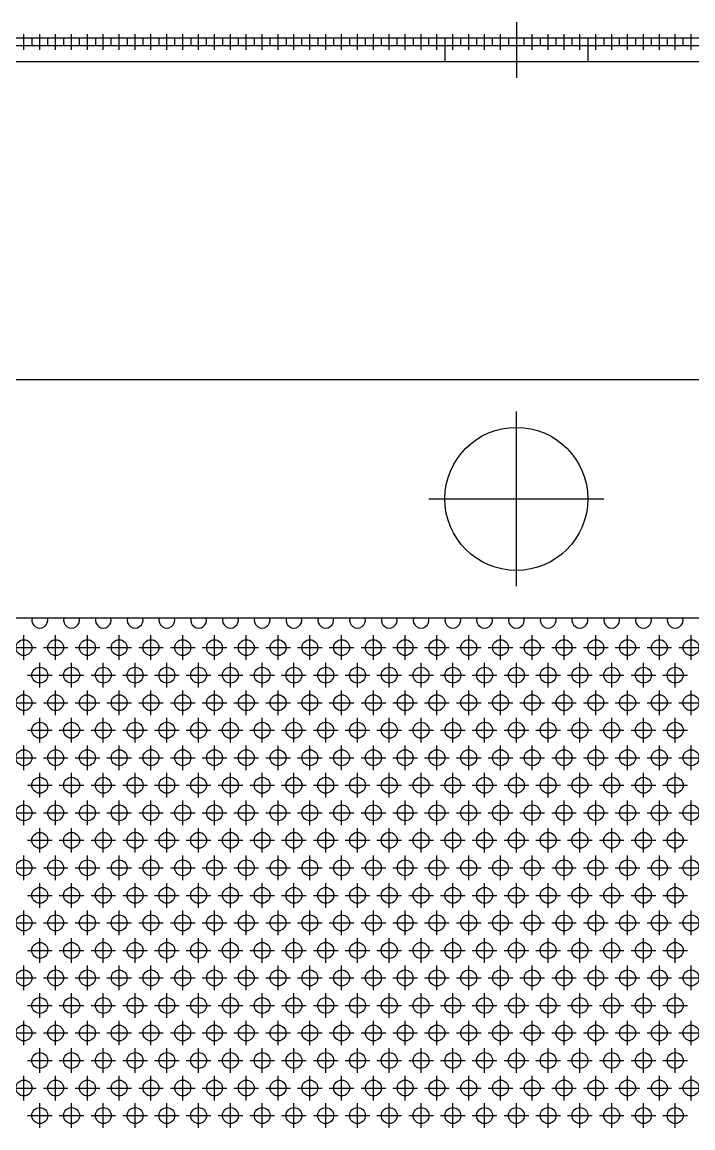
# Model space of a CAD drawing. Extents: x 0 to 172, y -8 to 133.
# Drawn here: x 43.9 to 86.1, y 62.9 to 132.5 of the extents above; entities that cross this region are included whole.
import ezdxf

# ---------------------------------------------------------------- set-up
doc = ezdxf.new("R2010")
doc.units = 0
doc.header["$LTSCALE"] = 0.5
doc.linetypes.add('CENTER', pattern=[50.8, 31.75, -6.35, 6.35, -6.35])
doc.linetypes.add('DASHED', pattern=[19.05, 12.7, -6.35])
for name, color, linetype in [('MSM_CENTER', 1, 'CENTER'), ('MSM_CONTINUOUS', 7, 'CONTINUOUS'), ('MSM_DASHED', 4, 'DASHED')]:
    doc.layers.add(name, color=color, linetype=linetype)

msp = doc.modelspace()

# ---------------------------------------------------------------- linework, layer by layer
at = {"layer": 'MSM_CENTER'}
for p, q in [((75, 132.5), (75, 129)), ((44, 130.75), (44, 131.75)), ((45, 130.75), (45, 131.75)), ((46, 130.75), (46, 131.75)), ((47, 130.75), (47, 131.75)), ((48, 130.75), (48, 131.75)), ((49, 130.75), (49, 131.75)), ((50, 130.75), (50, 131.75)), ((51, 130.75), (51, 131.75)), ((52, 130.75), (52, 131.75)), ((53, 130.75), (53, 131.75)), ((54, 130.75), (54, 131.75)), ((55, 130.75), (55, 131.75)), ((56, 130.75), (56, 131.75)), ((57, 130.75), (57, 131.75)), ((58, 130.75), (58, 131.75)), ((59, 130.75), (59, 131.75)), ((60, 130.75), (60, 131.75)), ((61, 130.75), (61, 131.75)), ((62, 130.75), (62, 131.75)), ((63, 130.75), (63, 131.75)), ((64, 130.75), (64, 131.75)), ((65, 130.75), (65, 131.75)), ((66, 130.75), (66, 131.75)), ((67, 130.75), (67, 131.75)), ((68, 130.75), (68, 131.75)), ((69, 130.75), (69, 131.75)), ((70, 130.75), (70, 131.75)), ((71, 130.75), (71, 131.75)), ((72, 130.75), (72, 131.75)), ((73, 130.75), (73, 131.75)), ((74, 130.75), (74, 131.75)), ((76, 130.75), (76, 131.75)), ((77, 130.75), (77, 131.75)), ((78, 130.75), (78, 131.75)), ((79, 130.75), (79, 131.75)), ((80, 130.75), (80, 131.75)), ((81, 130.75), (81, 131.75)), ((82, 130.75), (82, 131.75)), ((83, 130.75), (83, 131.75)), ((84, 130.75), (84, 131.75)), ((85, 130.75), (85, 131.75)), ((86, 130.75), (86, 131.75)), ((75, 97), (75, 108)), ((69.5, 102.5), (80.5, 102.5)), ((44, 92.363), (44, 93.913)), ((46, 92.363), (46, 93.913)), ((48, 92.363), (48, 93.913)), ((50, 92.363), (50, 93.913)), ((52, 92.363), (52, 93.913)), ((54, 92.363), (54, 93.913)), ((56, 92.363), (56, 93.913)), ((58, 92.363), (58, 93.913)), ((60, 92.363), (60, 93.913)), ((62, 92.363), (62, 93.913)), ((64, 92.363), (64, 93.913)), ((66, 92.363), (66, 93.913)), ((68, 92.363), (68, 93.913)), ((70, 92.363), (70, 93.913)), ((72, 92.363), (72, 93.913)), ((74, 92.363), (74, 93.913)), ((76, 92.363), (76, 93.913)), ((78, 92.363), (78, 93.913)), ((80, 92.363), (80, 93.913)), ((82, 92.363), (82, 93.913)), ((84, 92.363), (84, 93.913)), ((86, 92.363), (86, 93.913)), ((43.225, 93.138), (44.775, 93.138)), ((45.225, 93.138), (46.775, 93.138)), ((47.225, 93.138), (48.775, 93.138)), ((49.225, 93.138), (50.775, 93.138)), ((51.225, 93.138), (52.775, 93.138)), ((53.225, 93.138), (54.775, 93.138)), ((55.225, 93.138), (56.775, 93.138)), ((57.225, 93.138), (58.775, 93.138)), ((59.225, 93.138), (60.775, 93.138)), ((61.225, 93.138), (62.775, 93.138)), ((63.225, 93.138), (64.775, 93.138)), ((65.225, 93.138), (66.775, 93.138)), ((67.225, 93.138), (68.775, 93.138)), ((69.225, 93.138), (70.775, 93.138)), ((71.225, 93.138), (72.775, 93.138)), ((73.225, 93.138), (74.775, 93.138)), ((75.225, 93.138), (76.775, 93.138)), ((77.225, 93.138), (78.775, 93.138)), ((79.225, 93.138), (80.775, 93.138)), ((81.225, 93.138), (82.775, 93.138)), ((83.225, 93.138), (84.775, 93.138)), ((85.225, 93.138), (86.775, 93.138)), ((45, 90.631), (45, 92.181)), ((47, 90.631), (47, 92.181)), ((49, 90.631), (49, 92.181)), ((51, 90.631), (51, 92.181)), ((53, 90.631), (53, 92.181)), ((55, 90.631), (55, 92.181)), ((57, 90.631), (57, 92.181)), ((59, 90.631), (59, 92.181)), ((61, 90.631), (61, 92.181)), ((63, 90.631), (63, 92.181)), ((65, 90.631), (65, 92.181)), ((67, 90.631), (67, 92.181)), ((69, 90.631), (69, 92.181)), ((71, 90.631), (71, 92.181)), ((73, 90.631), (73, 92.181)), ((75, 90.631), (75, 92.181)), ((77, 90.631), (77, 92.181)), ((79, 90.631), (79, 92.181)), ((81, 90.631), (81, 92.181)), ((83, 90.631), (83, 92.181)), ((85, 90.631), (85, 92.181)), ((44.225, 91.406), (45.775, 91.406)), ((46.225, 91.406), (47.775, 91.406)), ((48.225, 91.406), (49.775, 91.406)), ((50.225, 91.406), (51.775, 91.406)), ((52.225, 91.406), (53.775, 91.406)), ((54.225, 91.406), (55.775, 91.406)), ((56.225, 91.406), (57.775, 91.406)), ((58.225, 91.406), (59.775, 91.406)), ((60.225, 91.406), (61.775, 91.406)), ((62.225, 91.406), (63.775, 91.406)), ((64.225, 91.406), (65.775, 91.406)), ((66.225, 91.406), (67.775, 91.406)), ((68.225, 91.406), (69.775, 91.406)), ((70.225, 91.406), (71.775, 91.406)), ((72.225, 91.406), (73.775, 91.406)), ((74.225, 91.406), (75.775, 91.406)), ((76.225, 91.406), (77.775, 91.406)), ((78.225, 91.406), (79.775, 91.406)), ((80.225, 91.406), (81.775, 91.406)), ((82.225, 91.406), (83.775, 91.406)), ((84.225, 91.406), (85.775, 91.406)), ((44, 88.899), (44, 90.449)), ((46, 88.899), (46, 90.449)), ((48, 88.899), (48, 90.449)), ((50, 88.899), (50, 90.449)), ((52, 88.899), (52, 90.449)), ((54, 88.899), (54, 90.449)), ((56, 88.899), (56, 90.449)), ((58, 88.899), (58, 90.449)), ((60, 88.899), (60, 90.449)), ((62, 88.899), (62, 90.449)), ((64, 88.899), (64, 90.449)), ((66, 88.899), (66, 90.449)), ((68, 88.899), (68, 90.449)), ((70, 88.899), (70, 90.449)), ((72, 88.899), (72, 90.449)), ((74, 88.899), (74, 90.449)), ((76, 88.899), (76, 90.449)), ((78, 88.899), (78, 90.449)), ((80, 88.899), (80, 90.449)), ((82, 88.899), (82, 90.449)), ((84, 88.899), (84, 90.449)), ((86, 88.899), (86, 90.449)), ((43.225, 89.674), (44.775, 89.674)), ((45.225, 89.674), (46.775, 89.674)), ((47.225, 89.674), (48.775, 89.674)), ((49.225, 89.674), (50.775, 89.674)), ((51.225, 89.674), (52.775, 89.674)), ((53.225, 89.674), (54.775, 89.674)), ((55.225, 89.674), (56.775, 89.674)), ((57.225, 89.674), (58.775, 89.674)), ((59.225, 89.674), (60.775, 89.674)), ((61.225, 89.674), (62.775, 89.674)), ((63.225, 89.674), (64.775, 89.674)), ((65.225, 89.674), (66.775, 89.674)), ((67.225, 89.674), (68.775, 89.674)), ((69.225, 89.674), (70.775, 89.674)), ((71.225, 89.674), (72.775, 89.674)), ((73.225, 89.674), (74.775, 89.674)), ((75.225, 89.674), (76.775, 89.674)), ((77.225, 89.674), (78.775, 89.674)), ((79.225, 89.674), (80.775, 89.674)), ((81.225, 89.674), (82.775, 89.674)), ((83.225, 89.674), (84.775, 89.674)), ((85.225, 89.674), (86.775, 89.674)), ((45, 87.167), (45, 88.717)), ((47, 87.167), (47, 88.717)), ((49, 87.167), (49, 88.717)), ((51, 87.167), (51, 88.717)), ((53, 87.167), (53, 88.717)), ((55, 87.167), (55, 88.717)), ((57, 87.167), (57, 88.717)), ((59, 87.167), (59, 88.717)), ((61, 87.167), (61, 88.717)), ((63, 87.167), (63, 88.717)), ((65, 87.167), (65, 88.717)), ((67, 87.167), (67, 88.717)), ((69, 87.167), (69, 88.717)), ((71, 87.167), (71, 88.717)), ((73, 87.167), (73, 88.717)), ((75, 87.167), (75, 88.717)), ((77, 87.167), (77, 88.717)), ((79, 87.167), (79, 88.717)), ((81, 87.167), (81, 88.717)), ((83, 87.167), (83, 88.717)), ((85, 87.167), (85, 88.717)), ((44.225, 87.942), (45.775, 87.942)), ((46.225, 87.942), (47.775, 87.942)), ((48.225, 87.942), (49.775, 87.942)), ((50.225, 87.942), (51.775, 87.942)), ((52.225, 87.942), (53.775, 87.942)), ((54.225, 87.942), (55.775, 87.942)), ((56.225, 87.942), (57.775, 87.942)), ((58.225, 87.942), (59.775, 87.942)), ((60.225, 87.942), (61.775, 87.942)), ((62.225, 87.942), (63.775, 87.942)), ((64.225, 87.942), (65.775, 87.942)), ((66.225, 87.942), (67.775, 87.942)), ((68.225, 87.942), (69.775, 87.942)), ((70.225, 87.942), (71.775, 87.942)), ((72.225, 87.942), (73.775, 87.942)), ((74.225, 87.942), (75.775, 87.942)), ((76.225, 87.942), (77.775, 87.942)), ((78.225, 87.942), (79.775, 87.942)), ((80.225, 87.942), (81.775, 87.942)), ((82.225, 87.942), (83.775, 87.942)), ((84.225, 87.942), (85.775, 87.942)), ((44, 85.435), (44, 86.985)), ((46, 85.435), (46, 86.985)), ((48, 85.435), (48, 86.985)), ((50, 85.435), (50, 86.985)), ((52, 85.435), (52, 86.985)), ((54, 85.435), (54, 86.985)), ((56, 85.435), (56, 86.985)), ((58, 85.435), (58, 86.985)), ((60, 85.435), (60, 86.985)), ((62, 85.435), (62, 86.985)), ((64, 85.435), (64, 86.985)), ((66, 85.435), (66, 86.985)), ((68, 85.435), (68, 86.985)), ((70, 85.435), (70, 86.985)), ((72, 85.435), (72, 86.985)), ((74, 85.435), (74, 86.985)), ((76, 85.435), (76, 86.985)), ((78, 85.435), (78, 86.985)), ((80, 85.435), (80, 86.985)), ((82, 85.435), (82, 86.985)), ((84, 85.435), (84, 86.985)), ((86, 85.435), (86, 86.985)), ((43.225, 86.21), (44.775, 86.21)), ((45.225, 86.21), (46.775, 86.21)), ((47.225, 86.21), (48.775, 86.21)), ((49.225, 86.21), (50.775, 86.21)), ((51.225, 86.21), (52.775, 86.21)), ((53.225, 86.21), (54.775, 86.21)), ((55.225, 86.21), (56.775, 86.21)), ((57.225, 86.21), (58.775, 86.21)), ((59.225, 86.21), (60.775, 86.21)), ((61.225, 86.21), (62.775, 86.21)), ((63.225, 86.21), (64.775, 86.21)), ((65.225, 86.21), (66.775, 86.21)), ((67.225, 86.21), (68.775, 86.21)), ((69.225, 86.21), (70.775, 86.21)), ((71.225, 86.21), (72.775, 86.21)), ((73.225, 86.21), (74.775, 86.21)), ((75.225, 86.21), (76.775, 86.21)), ((77.225, 86.21), (78.775, 86.21)), ((79.225, 86.21), (80.775, 86.21)), ((81.225, 86.21), (82.775, 86.21)), ((83.225, 86.21), (84.775, 86.21)), ((85.225, 86.21), (86.775, 86.21)), ((45, 83.703), (45, 85.253)), ((47, 83.703), (47, 85.253)), ((49, 83.703), (49, 85.253)), ((51, 83.703), (51, 85.253)), ((53, 83.703), (53, 85.253)), ((55, 83.703), (55, 85.253)), ((57, 83.703), (57, 85.253)), ((59, 83.703), (59, 85.253)), ((61, 83.703), (61, 85.253)), ((63, 83.703), (63, 85.253)), ((65, 83.703), (65, 85.253)), ((67, 83.703), (67, 85.253)), ((69, 83.703), (69, 85.253)), ((71, 83.703), (71, 85.253)), ((73, 83.703), (73, 85.253)), ((75, 83.703), (75, 85.253)), ((77, 83.703), (77, 85.253)), ((79, 83.703), (79, 85.253)), ((81, 83.703), (81, 85.253)), ((83, 83.703), (83, 85.253)), ((85, 83.703), (85, 85.253)), ((44.225, 84.478), (45.775, 84.478)), ((46.225, 84.478), (47.775, 84.478)), ((48.225, 84.478), (49.775, 84.478)), ((50.225, 84.478), (51.775, 84.478)), ((52.225, 84.478), (53.775, 84.478)), ((54.225, 84.478), (55.775, 84.478)), ((56.225, 84.478), (57.775, 84.478)), ((58.225, 84.478), (59.775, 84.478)), ((60.225, 84.478), (61.775, 84.478)), ((62.225, 84.478), (63.775, 84.478)), ((64.225, 84.478), (65.775, 84.478)), ((66.225, 84.478), (67.775, 84.478)), ((68.225, 84.478), (69.775, 84.478)), ((70.225, 84.478), (71.775, 84.478)), ((72.225, 84.478), (73.775, 84.478)), ((74.225, 84.478), (75.775, 84.478)), ((76.225, 84.478), (77.775, 84.478)), ((78.225, 84.478), (79.775, 84.478)), ((80.225, 84.478), (81.775, 84.478)), ((82.225, 84.478), (83.775, 84.478)), ((84.225, 84.478), (85.775, 84.478)), ((44, 81.971), (44, 83.521)), ((46, 81.971), (46, 83.521)), ((48, 81.971), (48, 83.521)), ((50, 81.971), (50, 83.521)), ((52, 81.971), (52, 83.521)), ((54, 81.971), (54, 83.521)), ((56, 81.971), (56, 83.521)), ((58, 81.971), (58, 83.521)), ((60, 81.971), (60, 83.521)), ((62, 81.971), (62, 83.521)), ((64, 81.971), (64, 83.521)), ((66, 81.971), (66, 83.521)), ((68, 81.971), (68, 83.521)), ((70, 81.971), (70, 83.521)), ((72, 81.971), (72, 83.521)), ((74, 81.971), (74, 83.521)), ((76, 81.971), (76, 83.521)), ((78, 81.971), (78, 83.521)), ((80, 81.971), (80, 83.521)), ((82, 81.971), (82, 83.521)), ((84, 81.971), (84, 83.521)), ((86, 81.971), (86, 83.521)), ((43.225, 82.746), (44.775, 82.746)), ((45.225, 82.746), (46.775, 82.746)), ((47.225, 82.746), (48.775, 82.746)), ((49.225, 82.746), (50.775, 82.746)), ((51.225, 82.746), (52.775, 82.746)), ((53.225, 82.746), (54.775, 82.746)), ((55.225, 82.746), (56.775, 82.746)), ((57.225, 82.746), (58.775, 82.746)), ((59.225, 82.746), (60.775, 82.746)), ((61.225, 82.746), (62.775, 82.746)), ((63.225, 82.746), (64.775, 82.746)), ((65.225, 82.746), (66.775, 82.746)), ((67.225, 82.746), (68.775, 82.746)), ((69.225, 82.746), (70.775, 82.746)), ((71.225, 82.746), (72.775, 82.746)), ((73.225, 82.746), (74.775, 82.746)), ((75.225, 82.746), (76.775, 82.746)), ((77.225, 82.746), (78.775, 82.746)), ((79.225, 82.746), (80.775, 82.746)), ((81.225, 82.746), (82.775, 82.746)), ((83.225, 82.746), (84.775, 82.746)), ((85.225, 82.746), (86.775, 82.746)), ((45, 80.239), (45, 81.789)), ((47, 80.239), (47, 81.789)), ((49, 80.239), (49, 81.789)), ((51, 80.239), (51, 81.789)), ((53, 80.239), (53, 81.789)), ((55, 80.239), (55, 81.789)), ((57, 80.239), (57, 81.789)), ((59, 80.239), (59, 81.789)), ((61, 80.239), (61, 81.789)), ((63, 80.239), (63, 81.789)), ((65, 80.239), (65, 81.789)), ((67, 80.239), (67, 81.789)), ((69, 80.239), (69, 81.789)), ((71, 80.239), (71, 81.789)), ((73, 80.239), (73, 81.789)), ((75, 80.239), (75, 81.789)), ((77, 80.239), (77, 81.789)), ((79, 80.239), (79, 81.789)), ((81, 80.239), (81, 81.789)), ((83, 80.239), (83, 81.789)), ((85, 80.239), (85, 81.789)), ((44.225, 81.014), (45.775, 81.014)), ((46.225, 81.014), (47.775, 81.014)), ((48.225, 81.014), (49.775, 81.014)), ((50.225, 81.014), (51.775, 81.014)), ((52.225, 81.014), (53.775, 81.014)), ((54.225, 81.014), (55.775, 81.014)), ((56.225, 81.014), (57.775, 81.014)), ((58.225, 81.014), (59.775, 81.014)), ((60.225, 81.014), (61.775, 81.014)), ((62.225, 81.014), (63.775, 81.014)), ((64.225, 81.014), (65.775, 81.014)), ((66.225, 81.014), (67.775, 81.014)), ((68.225, 81.014), (69.775, 81.014)), ((70.225, 81.014), (71.775, 81.014)), ((72.225, 81.014), (73.775, 81.014)), ((74.225, 81.014), (75.775, 81.014)), ((76.225, 81.014), (77.775, 81.014)), ((78.225, 81.014), (79.775, 81.014)), ((80.225, 81.014), (81.775, 81.014)), ((82.225, 81.014), (83.775, 81.014)), ((84.225, 81.014), (85.775, 81.014)), ((44, 78.507), (44, 80.057)), ((46, 78.507), (46, 80.057)), ((48, 78.507), (48, 80.057)), ((50, 78.507), (50, 80.057)), ((52, 78.507), (52, 80.057)), ((54, 78.507), (54, 80.057)), ((56, 78.507), (56, 80.057)), ((58, 78.507), (58, 80.057)), ((60, 78.507), (60, 80.057)), ((62, 78.507), (62, 80.057)), ((64, 78.507), (64, 80.057)), ((66, 78.507), (66, 80.057)), ((68, 78.507), (68, 80.057)), ((70, 78.507), (70, 80.057)), ((72, 78.507), (72, 80.057)), ((74, 78.507), (74, 80.057)), ((76, 78.507), (76, 80.057)), ((78, 78.507), (78, 80.057)), ((80, 78.507), (80, 80.057)), ((82, 78.507), (82, 80.057)), ((84, 78.507), (84, 80.057)), ((86, 78.507), (86, 80.057)), ((43.225, 79.282), (44.775, 79.282)), ((45.225, 79.282), (46.775, 79.282)), ((47.225, 79.282), (48.775, 79.282)), ((49.225, 79.282), (50.775, 79.282)), ((51.225, 79.282), (52.775, 79.282)), ((53.225, 79.282), (54.775, 79.282)), ((55.225, 79.282), (56.775, 79.282)), ((57.225, 79.282), (58.775, 79.282)), ((59.225, 79.282), (60.775, 79.282)), ((61.225, 79.282), (62.775, 79.282)), ((63.225, 79.282), (64.775, 79.282)), ((65.225, 79.282), (66.775, 79.282)), ((67.225, 79.282), (68.775, 79.282)), ((69.225, 79.282), (70.775, 79.282)), ((71.225, 79.282), (72.775, 79.282)), ((73.225, 79.282), (74.775, 79.282)), ((75.225, 79.282), (76.775, 79.282)), ((77.225, 79.282), (78.775, 79.282)), ((79.225, 79.282), (80.775, 79.282)), ((81.225, 79.282), (82.775, 79.282)), ((83.225, 79.282), (84.775, 79.282)), ((85.225, 79.282), (86.775, 79.282)), ((45, 76.775), (45, 78.325)), ((47, 76.775), (47, 78.325)), ((49, 76.775), (49, 78.325)), ((51, 76.775), (51, 78.325)), ((53, 76.775), (53, 78.325)), ((55, 76.775), (55, 78.325)), ((57, 76.775), (57, 78.325)), ((59, 76.775), (59, 78.325)), ((61, 76.775), (61, 78.325)), ((63, 76.775), (63, 78.325)), ((65, 76.775), (65, 78.325)), ((67, 76.775), (67, 78.325)), ((69, 76.775), (69, 78.325)), ((71, 76.775), (71, 78.325)), ((73, 76.775), (73, 78.325)), ((75, 76.775), (75, 78.325)), ((77, 76.775), (77, 78.325)), ((79, 76.775), (79, 78.325)), ((81, 76.775), (81, 78.325)), ((83, 76.775), (83, 78.325)), ((85, 76.775), (85, 78.325)), ((44.225, 77.55), (45.775, 77.55)), ((46.225, 77.55), (47.775, 77.55)), ((48.225, 77.55), (49.775, 77.55)), ((50.225, 77.55), (51.775, 77.55)), ((52.225, 77.55), (53.775, 77.55)), ((54.225, 77.55), (55.775, 77.55)), ((56.225, 77.55), (57.775, 77.55)), ((58.225, 77.55), (59.775, 77.55)), ((60.225, 77.55), (61.775, 77.55)), ((62.225, 77.55), (63.775, 77.55)), ((64.225, 77.55), (65.775, 77.55)), ((66.225, 77.55), (67.775, 77.55)), ((68.225, 77.55), (69.775, 77.55)), ((70.225, 77.55), (71.775, 77.55)), ((72.225, 77.55), (73.775, 77.55)), ((74.225, 77.55), (75.775, 77.55)), ((76.225, 77.55), (77.775, 77.55)), ((78.225, 77.55), (79.775, 77.55)), ((80.225, 77.55), (81.775, 77.55)), ((82.225, 77.55), (83.775, 77.55)), ((84.225, 77.55), (85.775, 77.55)), ((44, 75.043), (44, 76.593)), ((46, 75.043), (46, 76.593)), ((48, 75.043), (48, 76.593)), ((50, 75.043), (50, 76.593)), ((52, 75.043), (52, 76.593)), ((54, 75.043), (54, 76.593)), ((56, 75.043), (56, 76.593)), ((58, 75.043), (58, 76.593)), ((60, 75.043), (60, 76.593)), ((62, 75.043), (62, 76.593)), ((64, 75.043), (64, 76.593)), ((66, 75.043), (66, 76.593)), ((68, 75.043), (68, 76.593)), ((70, 75.043), (70, 76.593)), ((72, 75.043), (72, 76.593)), ((74, 75.043), (74, 76.593)), ((76, 75.043), (76, 76.593)), ((78, 75.043), (78, 76.593)), ((80, 75.043), (80, 76.593)), ((82, 75.043), (82, 76.593)), ((84, 75.043), (84, 76.593)), ((86, 75.043), (86, 76.593)), ((43.225, 75.818), (44.775, 75.818)), ((45.225, 75.818), (46.775, 75.818)), ((47.225, 75.818), (48.775, 75.818)), ((49.225, 75.818), (50.775, 75.818)), ((51.225, 75.818), (52.775, 75.818)), ((53.225, 75.818), (54.775, 75.818)), ((55.225, 75.818), (56.775, 75.818)), ((57.225, 75.818), (58.775, 75.818)), ((59.225, 75.818), (60.775, 75.818)), ((61.225, 75.818), (62.775, 75.818)), ((63.225, 75.818), (64.775, 75.818)), ((65.225, 75.818), (66.775, 75.818)), ((67.225, 75.818), (68.775, 75.818)), ((69.225, 75.818), (70.775, 75.818)), ((71.225, 75.818), (72.775, 75.818)), ((73.225, 75.818), (74.775, 75.818)), ((75.225, 75.818), (76.775, 75.818)), ((77.225, 75.818), (78.775, 75.818)), ((79.225, 75.818), (80.775, 75.818)), ((81.225, 75.818), (82.775, 75.818)), ((83.225, 75.818), (84.775, 75.818)), ((85.225, 75.818), (86.775, 75.818)), ((45, 73.311), (45, 74.861)), ((47, 73.311), (47, 74.861)), ((49, 73.311), (49, 74.861)), ((51, 73.311), (51, 74.861)), ((53, 73.311), (53, 74.861)), ((55, 73.311), (55, 74.861)), ((57, 73.311), (57, 74.861)), ((59, 73.311), (59, 74.861)), ((61, 73.311), (61, 74.861)), ((63, 73.311), (63, 74.861)), ((65, 73.311), (65, 74.861)), ((67, 73.311), (67, 74.861)), ((69, 73.311), (69, 74.861)), ((71, 73.311), (71, 74.861)), ((73, 73.311), (73, 74.861)), ((75, 73.311), (75, 74.861)), ((77, 73.311), (77, 74.861)), ((79, 73.311), (79, 74.861)), ((81, 73.311), (81, 74.861)), ((83, 73.311), (83, 74.861)), ((85, 73.311), (85, 74.861)), ((44.225, 74.086), (45.775, 74.086)), ((46.225, 74.086), (47.775, 74.086)), ((48.225, 74.086), (49.775, 74.086)), ((50.225, 74.086), (51.775, 74.086)), ((52.225, 74.086), (53.775, 74.086)), ((54.225, 74.086), (55.775, 74.086)), ((56.225, 74.086), (57.775, 74.086)), ((58.225, 74.086), (59.775, 74.086)), ((60.225, 74.086), (61.775, 74.086)), ((62.225, 74.086), (63.775, 74.086)), ((64.225, 74.086), (65.775, 74.086)), ((66.225, 74.086), (67.775, 74.086)), ((68.225, 74.086), (69.775, 74.086)), ((70.225, 74.086), (71.775, 74.086)), ((72.225, 74.086), (73.775, 74.086)), ((74.225, 74.086), (75.775, 74.086)), ((76.225, 74.086), (77.775, 74.086)), ((78.225, 74.086), (79.775, 74.086)), ((80.225, 74.086), (81.775, 74.086)), ((82.225, 74.086), (83.775, 74.086)), ((84.225, 74.086), (85.775, 74.086)), ((44, 71.579), (44, 73.129)), ((46, 71.579), (46, 73.129)), ((48, 71.579), (48, 73.129)), ((50, 71.579), (50, 73.129)), ((52, 71.579), (52, 73.129)), ((54, 71.579), (54, 73.129)), ((56, 71.579), (56, 73.129)), ((58, 71.579), (58, 73.129)), ((60, 71.579), (60, 73.129)), ((62, 71.579), (62, 73.129)), ((64, 71.579), (64, 73.129)), ((66, 71.579), (66, 73.129)), ((68, 71.579), (68, 73.129)), ((70, 71.579), (70, 73.129)), ((72, 71.579), (72, 73.129)), ((74, 71.579), (74, 73.129)), ((76, 71.579), (76, 73.129)), ((78, 71.579), (78, 73.129)), ((80, 71.579), (80, 73.129)), ((82, 71.579), (82, 73.129)), ((84, 71.579), (84, 73.129)), ((86, 71.579), (86, 73.129)), ((43.225, 72.354), (44.775, 72.354)), ((45.225, 72.354), (46.775, 72.354)), ((47.225, 72.354), (48.775, 72.354)), ((49.225, 72.354), (50.775, 72.354)), ((51.225, 72.354), (52.775, 72.354)), ((53.225, 72.354), (54.775, 72.354)), ((55.225, 72.354), (56.775, 72.354)), ((57.225, 72.354), (58.775, 72.354)), ((59.225, 72.354), (60.775, 72.354)), ((61.225, 72.354), (62.775, 72.354)), ((63.225, 72.354), (64.775, 72.354)), ((65.225, 72.354), (66.775, 72.354)), ((67.225, 72.354), (68.775, 72.354)), ((69.225, 72.354), (70.775, 72.354)), ((71.225, 72.354), (72.775, 72.354)), ((73.225, 72.354), (74.775, 72.354)), ((75.225, 72.354), (76.775, 72.354)), ((77.225, 72.354), (78.775, 72.354)), ((79.225, 72.354), (80.775, 72.354)), ((81.225, 72.354), (82.775, 72.354)), ((83.225, 72.354), (84.775, 72.354)), ((85.225, 72.354), (86.775, 72.354)), ((45, 69.847), (45, 71.397)), ((47, 69.847), (47, 71.397)), ((49, 69.847), (49, 71.397)), ((51, 69.847), (51, 71.397)), ((53, 69.847), (53, 71.397)), ((55, 69.847), (55, 71.397)), ((57, 69.847), (57, 71.397)), ((59, 69.847), (59, 71.397)), ((61, 69.847), (61, 71.397)), ((63, 69.847), (63, 71.397)), ((65, 69.847), (65, 71.397)), ((67, 69.847), (67, 71.397)), ((69, 69.847), (69, 71.397)), ((71, 69.847), (71, 71.397)), ((73, 69.847), (73, 71.397)), ((75, 69.847), (75, 71.397)), ((77, 69.847), (77, 71.397)), ((79, 69.847), (79, 71.397)), ((81, 69.847), (81, 71.397)), ((83, 69.847), (83, 71.397)), ((85, 69.847), (85, 71.397)), ((44.225, 70.622), (45.775, 70.622)), ((46.225, 70.622), (47.775, 70.622)), ((48.225, 70.622), (49.775, 70.622)), ((50.225, 70.622), (51.775, 70.622)), ((52.225, 70.622), (53.775, 70.622)), ((54.225, 70.622), (55.775, 70.622)), ((56.225, 70.622), (57.775, 70.622)), ((58.225, 70.622), (59.775, 70.622)), ((60.225, 70.622), (61.775, 70.622)), ((62.225, 70.622), (63.775, 70.622)), ((64.225, 70.622), (65.775, 70.622)), ((66.225, 70.622), (67.775, 70.622)), ((68.225, 70.622), (69.775, 70.622)), ((70.225, 70.622), (71.775, 70.622)), ((72.225, 70.622), (73.775, 70.622)), ((74.225, 70.622), (75.775, 70.622)), ((76.225, 70.622), (77.775, 70.622)), ((78.225, 70.622), (79.775, 70.622)), ((80.225, 70.622), (81.775, 70.622)), ((82.225, 70.622), (83.775, 70.622)), ((84.225, 70.622), (85.775, 70.622)), ((44, 68.115), (44, 69.665)), ((46, 68.115), (46, 69.665)), ((48, 68.115), (48, 69.665)), ((50, 68.115), (50, 69.665)), ((52, 68.115), (52, 69.665)), ((54, 68.115), (54, 69.665)), ((56, 68.115), (56, 69.665)), ((58, 68.115), (58, 69.665)), ((60, 68.115), (60, 69.665)), ((62, 68.115), (62, 69.665)), ((64, 68.115), (64, 69.665)), ((66, 68.115), (66, 69.665)), ((68, 68.115), (68, 69.665)), ((70, 68.115), (70, 69.665)), ((72, 68.115), (72, 69.665)), ((74, 68.115), (74, 69.665)), ((76, 68.115), (76, 69.665)), ((78, 68.115), (78, 69.665)), ((80, 68.115), (80, 69.665)), ((82, 68.115), (82, 69.665)), ((84, 68.115), (84, 69.665)), ((86, 68.115), (86, 69.665)), ((43.225, 68.89), (44.775, 68.89)), ((45.225, 68.89), (46.775, 68.89)), ((47.225, 68.89), (48.775, 68.89)), ((49.225, 68.89), (50.775, 68.89)), ((51.225, 68.89), (52.775, 68.89)), ((53.225, 68.89), (54.775, 68.89)), ((55.225, 68.89), (56.775, 68.89)), ((57.225, 68.89), (58.775, 68.89)), ((59.225, 68.89), (60.775, 68.89)), ((61.225, 68.89), (62.775, 68.89)), ((63.225, 68.89), (64.775, 68.89)), ((65.225, 68.89), (66.775, 68.89)), ((67.225, 68.89), (68.775, 68.89)), ((69.225, 68.89), (70.775, 68.89)), ((71.225, 68.89), (72.775, 68.89)), ((73.225, 68.89), (74.775, 68.89)), ((75.225, 68.89), (76.775, 68.89)), ((77.225, 68.89), (78.775, 68.89)), ((79.225, 68.89), (80.775, 68.89)), ((81.225, 68.89), (82.775, 68.89)), ((83.225, 68.89), (84.775, 68.89)), ((85.225, 68.89), (86.775, 68.89)), ((45, 66.383), (45, 67.933)), ((47, 66.383), (47, 67.933)), ((49, 66.383), (49, 67.933)), ((51, 66.383), (51, 67.933)), ((53, 66.383), (53, 67.933)), ((55, 66.383), (55, 67.933)), ((57, 66.383), (57, 67.933)), ((59, 66.383), (59, 67.933)), ((61, 66.383), (61, 67.933)), ((63, 66.383), (63, 67.933)), ((65, 66.383), (65, 67.933)), ((67, 66.383), (67, 67.933)), ((69, 66.383), (69, 67.933)), ((71, 66.383), (71, 67.933)), ((73, 66.383), (73, 67.933)), ((75, 66.383), (75, 67.933)), ((77, 66.383), (77, 67.933)), ((79, 66.383), (79, 67.933)), ((81, 66.383), (81, 67.933)), ((83, 66.383), (83, 67.933)), ((85, 66.383), (85, 67.933)), ((44.225, 67.158), (45.775, 67.158)), ((46.225, 67.158), (47.775, 67.158)), ((48.225, 67.158), (49.775, 67.158)), ((50.225, 67.158), (51.775, 67.158)), ((52.225, 67.158), (53.775, 67.158)), ((54.225, 67.158), (55.775, 67.158)), ((56.225, 67.158), (57.775, 67.158)), ((58.225, 67.158), (59.775, 67.158)), ((60.225, 67.158), (61.775, 67.158)), ((62.225, 67.158), (63.775, 67.158)), ((64.225, 67.158), (65.775, 67.158)), ((66.225, 67.158), (67.775, 67.158)), ((68.225, 67.158), (69.775, 67.158)), ((70.225, 67.158), (71.775, 67.158)), ((72.225, 67.158), (73.775, 67.158)), ((74.225, 67.158), (75.775, 67.158)), ((76.225, 67.158), (77.775, 67.158)), ((78.225, 67.158), (79.775, 67.158)), ((80.225, 67.158), (81.775, 67.158)), ((82.225, 67.158), (83.775, 67.158)), ((84.225, 67.158), (85.775, 67.158)), ((44, 64.651), (44, 66.201)), ((46, 64.651), (46, 66.201)), ((48, 64.651), (48, 66.201)), ((50, 64.651), (50, 66.201)), ((52, 64.651), (52, 66.201)), ((54, 64.651), (54, 66.201)), ((56, 64.651), (56, 66.201)), ((58, 64.651), (58, 66.201)), ((60, 64.651), (60, 66.201)), ((62, 64.651), (62, 66.201)), ((64, 64.651), (64, 66.201)), ((66, 64.651), (66, 66.201)), ((68, 64.651), (68, 66.201)), ((70, 64.651), (70, 66.201)), ((72, 64.651), (72, 66.201)), ((74, 64.651), (74, 66.201)), ((76, 64.651), (76, 66.201)), ((78, 64.651), (78, 66.201)), ((80, 64.651), (80, 66.201)), ((82, 64.651), (82, 66.201)), ((84, 64.651), (84, 66.201)), ((86, 64.651), (86, 66.201)), ((43.225, 65.426), (44.775, 65.426)), ((45.225, 65.426), (46.775, 65.426)), ((47.225, 65.426), (48.775, 65.426)), ((49.225, 65.426), (50.775, 65.426)), ((51.225, 65.426), (52.775, 65.426)), ((53.225, 65.426), (54.775, 65.426)), ((55.225, 65.426), (56.775, 65.426)), ((57.225, 65.426), (58.775, 65.426)), ((59.225, 65.426), (60.775, 65.426)), ((61.225, 65.426), (62.775, 65.426)), ((63.225, 65.426), (64.775, 65.426)), ((65.225, 65.426), (66.775, 65.426)), ((67.225, 65.426), (68.775, 65.426)), ((69.225, 65.426), (70.775, 65.426)), ((71.225, 65.426), (72.775, 65.426)), ((73.225, 65.426), (74.775, 65.426)), ((75.225, 65.426), (76.775, 65.426)), ((77.225, 65.426), (78.775, 65.426)), ((79.225, 65.426), (80.775, 65.426)), ((81.225, 65.426), (82.775, 65.426)), ((83.225, 65.426), (84.775, 65.426)), ((85.225, 65.426), (86.775, 65.426)), ((45, 62.919), (45, 64.469)), ((47, 62.919), (47, 64.469)), ((49, 62.919), (49, 64.469)), ((51, 62.919), (51, 64.469)), ((53, 62.919), (53, 64.469)), ((55, 62.919), (55, 64.469)), ((57, 62.919), (57, 64.469)), ((59, 62.919), (59, 64.469)), ((61, 62.919), (61, 64.469)), ((63, 62.919), (63, 64.469)), ((65, 62.919), (65, 64.469)), ((67, 62.919), (67, 64.469)), ((69, 62.919), (69, 64.469)), ((71, 62.919), (71, 64.469)), ((73, 62.919), (73, 64.469)), ((75, 62.919), (75, 64.469)), ((77, 62.919), (77, 64.469)), ((79, 62.919), (79, 64.469)), ((81, 62.919), (81, 64.469)), ((83, 62.919), (83, 64.469)), ((85, 62.919), (85, 64.469)), ((44.225, 63.694), (45.775, 63.694)), ((46.225, 63.694), (47.775, 63.694)), ((48.225, 63.694), (49.775, 63.694)), ((50.225, 63.694), (51.775, 63.694)), ((52.225, 63.694), (53.775, 63.694)), ((54.225, 63.694), (55.775, 63.694)), ((56.225, 63.694), (57.775, 63.694)), ((58.225, 63.694), (59.775, 63.694)), ((60.225, 63.694), (61.775, 63.694)), ((62.225, 63.694), (63.775, 63.694)), ((64.225, 63.694), (65.775, 63.694)), ((66.225, 63.694), (67.775, 63.694)), ((68.225, 63.694), (69.775, 63.694)), ((70.225, 63.694), (71.775, 63.694)), ((72.225, 63.694), (73.775, 63.694)), ((74.225, 63.694), (75.775, 63.694)), ((76.225, 63.694), (77.775, 63.694)), ((78.225, 63.694), (79.775, 63.694)), ((80.225, 63.694), (81.775, 63.694)), ((82.225, 63.694), (83.775, 63.694)), ((84.225, 63.694), (85.775, 63.694))]:
    msp.add_line(p, q, dxfattribs=at)
at = {"layer": 'MSM_CONTINUOUS'}
for p, q in [((150, 131.5), (0, 131.5)), ((150, 131), (0, 131)), ((150, 130), (0, 130)), ((150, 110), (0, 110)), ((135, 95), (15, 95))]:
    msp.add_line(p, q, dxfattribs=at)
for centre, radius in [((75, 102.5), 4.5), ((44, 93.138), 0.5), ((46, 93.138), 0.5), ((48, 93.138), 0.5), ((50, 93.138), 0.5), ((52, 93.138), 0.5), ((54, 93.138), 0.5), ((56, 93.138), 0.5), ((58, 93.138), 0.5), ((60, 93.138), 0.5), ((62, 93.138), 0.5), ((64, 93.138), 0.5), ((66, 93.138), 0.5), ((68, 93.138), 0.5), ((70, 93.138), 0.5), ((72, 93.138), 0.5), ((74, 93.138), 0.5), ((76, 93.138), 0.5), ((78, 93.138), 0.5), ((80, 93.138), 0.5), ((82, 93.138), 0.5), ((84, 93.138), 0.5), ((86, 93.138), 0.5), ((45, 91.406), 0.5), ((47, 91.406), 0.5), ((49, 91.406), 0.5), ((51, 91.406), 0.5), ((53, 91.406), 0.5), ((55, 91.406), 0.5), ((57, 91.406), 0.5), ((59, 91.406), 0.5), ((61, 91.406), 0.5), ((63, 91.406), 0.5), ((65, 91.406), 0.5), ((67, 91.406), 0.5), ((69, 91.406), 0.5), ((71, 91.406), 0.5), ((73, 91.406), 0.5), ((75, 91.406), 0.5), ((77, 91.406), 0.5), ((79, 91.406), 0.5), ((81, 91.406), 0.5), ((83, 91.406), 0.5), ((85, 91.406), 0.5), ((44, 89.674), 0.5), ((46, 89.674), 0.5), ((48, 89.674), 0.5), ((50, 89.674), 0.5), ((52, 89.674), 0.5), ((54, 89.674), 0.5), ((56, 89.674), 0.5), ((58, 89.674), 0.5), ((60, 89.674), 0.5), ((62, 89.674), 0.5), ((64, 89.674), 0.5), ((66, 89.674), 0.5), ((68, 89.674), 0.5), ((70, 89.674), 0.5), ((72, 89.674), 0.5), ((74, 89.674), 0.5), ((76, 89.674), 0.5), ((78, 89.674), 0.5), ((80, 89.674), 0.5), ((82, 89.674), 0.5), ((84, 89.674), 0.5), ((86, 89.674), 0.5), ((45, 87.942), 0.5), ((47, 87.942), 0.5), ((49, 87.942), 0.5), ((51, 87.942), 0.5), ((53, 87.942), 0.5), ((55, 87.942), 0.5), ((57, 87.942), 0.5), ((59, 87.942), 0.5), ((61, 87.942), 0.5), ((63, 87.942), 0.5), ((65, 87.942), 0.5), ((67, 87.942), 0.5), ((69, 87.942), 0.5), ((71, 87.942), 0.5), ((73, 87.942), 0.5), ((75, 87.942), 0.5), ((77, 87.942), 0.5), ((79, 87.942), 0.5), ((81, 87.942), 0.5), ((83, 87.942), 0.5), ((85, 87.942), 0.5), ((44, 86.21), 0.5), ((46, 86.21), 0.5), ((48, 86.21), 0.5), ((50, 86.21), 0.5), ((52, 86.21), 0.5), ((54, 86.21), 0.5), ((56, 86.21), 0.5), ((58, 86.21), 0.5), ((60, 86.21), 0.5), ((62, 86.21), 0.5), ((64, 86.21), 0.5), ((66, 86.21), 0.5), ((68, 86.21), 0.5), ((70, 86.21), 0.5), ((72, 86.21), 0.5), ((74, 86.21), 0.5), ((76, 86.21), 0.5), ((78, 86.21), 0.5), ((80, 86.21), 0.5), ((82, 86.21), 0.5), ((84, 86.21), 0.5), ((86, 86.21), 0.5), ((45, 84.478), 0.5), ((47, 84.478), 0.5), ((49, 84.478), 0.5), ((51, 84.478), 0.5), ((53, 84.478), 0.5), ((55, 84.478), 0.5), ((57, 84.478), 0.5), ((59, 84.478), 0.5), ((61, 84.478), 0.5), ((63, 84.478), 0.5), ((65, 84.478), 0.5), ((67, 84.478), 0.5), ((69, 84.478), 0.5), ((71, 84.478), 0.5), ((73, 84.478), 0.5), ((75, 84.478), 0.5), ((77, 84.478), 0.5), ((79, 84.478), 0.5), ((81, 84.478), 0.5), ((83, 84.478), 0.5), ((85, 84.478), 0.5), ((44, 82.746), 0.5), ((46, 82.746), 0.5), ((48, 82.746), 0.5), ((50, 82.746), 0.5), ((52, 82.746), 0.5), ((54, 82.746), 0.5), ((56, 82.746), 0.5), ((58, 82.746), 0.5), ((60, 82.746), 0.5), ((62, 82.746), 0.5), ((64, 82.746), 0.5), ((66, 82.746), 0.5), ((68, 82.746), 0.5), ((70, 82.746), 0.5), ((72, 82.746), 0.5), ((74, 82.746), 0.5), ((76, 82.746), 0.5), ((78, 82.746), 0.5), ((80, 82.746), 0.5), ((82, 82.746), 0.5), ((84, 82.746), 0.5), ((86, 82.746), 0.5), ((45, 81.014), 0.5), ((47, 81.014), 0.5), ((49, 81.014), 0.5), ((51, 81.014), 0.5), ((53, 81.014), 0.5), ((55, 81.014), 0.5), ((57, 81.014), 0.5), ((59, 81.014), 0.5), ((61, 81.014), 0.5), ((63, 81.014), 0.5), ((65, 81.014), 0.5), ((67, 81.014), 0.5), ((69, 81.014), 0.5), ((71, 81.014), 0.5), ((73, 81.014), 0.5), ((75, 81.014), 0.5), ((77, 81.014), 0.5), ((79, 81.014), 0.5), ((81, 81.014), 0.5), ((83, 81.014), 0.5), ((85, 81.014), 0.5), ((44, 79.282), 0.5), ((46, 79.282), 0.5), ((48, 79.282), 0.5), ((50, 79.282), 0.5), ((52, 79.282), 0.5), ((54, 79.282), 0.5), ((56, 79.282), 0.5), ((58, 79.282), 0.5), ((60, 79.282), 0.5), ((62, 79.282), 0.5), ((64, 79.282), 0.5), ((66, 79.282), 0.5), ((68, 79.282), 0.5), ((70, 79.282), 0.5), ((72, 79.282), 0.5), ((74, 79.282), 0.5), ((76, 79.282), 0.5), ((78, 79.282), 0.5), ((80, 79.282), 0.5), ((82, 79.282), 0.5), ((84, 79.282), 0.5), ((86, 79.282), 0.5), ((45, 77.55), 0.5), ((47, 77.55), 0.5), ((49, 77.55), 0.5), ((51, 77.55), 0.5), ((53, 77.55), 0.5), ((55, 77.55), 0.5), ((57, 77.55), 0.5), ((59, 77.55), 0.5), ((61, 77.55), 0.5), ((63, 77.55), 0.5), ((65, 77.55), 0.5), ((67, 77.55), 0.5), ((69, 77.55), 0.5), ((71, 77.55), 0.5), ((73, 77.55), 0.5), ((75, 77.55), 0.5), ((77, 77.55), 0.5), ((79, 77.55), 0.5), ((81, 77.55), 0.5), ((83, 77.55), 0.5), ((85, 77.55), 0.5), ((44, 75.818), 0.5), ((46, 75.818), 0.5), ((48, 75.818), 0.5), ((50, 75.818), 0.5), ((52, 75.818), 0.5), ((54, 75.818), 0.5), ((56, 75.818), 0.5), ((58, 75.818), 0.5), ((60, 75.818), 0.5), ((62, 75.818), 0.5), ((64, 75.818), 0.5), ((66, 75.818), 0.5), ((68, 75.818), 0.5), ((70, 75.818), 0.5), ((72, 75.818), 0.5), ((74, 75.818), 0.5), ((76, 75.818), 0.5), ((78, 75.818), 0.5), ((80, 75.818), 0.5), ((82, 75.818), 0.5), ((84, 75.818), 0.5), ((86, 75.818), 0.5), ((45, 74.086), 0.5), ((47, 74.086), 0.5), ((49, 74.086), 0.5), ((51, 74.086), 0.5), ((53, 74.086), 0.5), ((55, 74.086), 0.5), ((57, 74.086), 0.5), ((59, 74.086), 0.5), ((61, 74.086), 0.5), ((63, 74.086), 0.5), ((65, 74.086), 0.5), ((67, 74.086), 0.5), ((69, 74.086), 0.5), ((71, 74.086), 0.5), ((73, 74.086), 0.5), ((75, 74.086), 0.5), ((77, 74.086), 0.5), ((79, 74.086), 0.5), ((81, 74.086), 0.5), ((83, 74.086), 0.5), ((85, 74.086), 0.5), ((44, 72.354), 0.5), ((46, 72.354), 0.5), ((48, 72.354), 0.5), ((50, 72.354), 0.5), ((52, 72.354), 0.5), ((54, 72.354), 0.5), ((56, 72.354), 0.5), ((58, 72.354), 0.5), ((60, 72.354), 0.5), ((62, 72.354), 0.5), ((64, 72.354), 0.5), ((66, 72.354), 0.5), ((68, 72.354), 0.5), ((70, 72.354), 0.5), ((72, 72.354), 0.5), ((74, 72.354), 0.5), ((76, 72.354), 0.5), ((78, 72.354), 0.5), ((80, 72.354), 0.5), ((82, 72.354), 0.5), ((84, 72.354), 0.5), ((86, 72.354), 0.5), ((45, 70.622), 0.5), ((47, 70.622), 0.5), ((49, 70.622), 0.5), ((51, 70.622), 0.5), ((53, 70.622), 0.5), ((55, 70.622), 0.5), ((57, 70.622), 0.5), ((59, 70.622), 0.5), ((61, 70.622), 0.5), ((63, 70.622), 0.5), ((65, 70.622), 0.5), ((67, 70.622), 0.5), ((69, 70.622), 0.5), ((71, 70.622), 0.5), ((73, 70.622), 0.5), ((75, 70.622), 0.5), ((77, 70.622), 0.5), ((79, 70.622), 0.5), ((81, 70.622), 0.5), ((83, 70.622), 0.5), ((85, 70.622), 0.5), ((44, 68.89), 0.5), ((46, 68.89), 0.5), ((48, 68.89), 0.5), ((50, 68.89), 0.5), ((52, 68.89), 0.5), ((54, 68.89), 0.5), ((56, 68.89), 0.5), ((58, 68.89), 0.5), ((60, 68.89), 0.5), ((62, 68.89), 0.5), ((64, 68.89), 0.5), ((66, 68.89), 0.5), ((68, 68.89), 0.5), ((70, 68.89), 0.5), ((72, 68.89), 0.5), ((74, 68.89), 0.5), ((76, 68.89), 0.5), ((78, 68.89), 0.5), ((80, 68.89), 0.5), ((82, 68.89), 0.5), ((84, 68.89), 0.5), ((86, 68.89), 0.5), ((45, 67.158), 0.5), ((47, 67.158), 0.5), ((49, 67.158), 0.5), ((51, 67.158), 0.5), ((53, 67.158), 0.5), ((55, 67.158), 0.5), ((57, 67.158), 0.5), ((59, 67.158), 0.5), ((61, 67.158), 0.5), ((63, 67.158), 0.5), ((65, 67.158), 0.5), ((67, 67.158), 0.5), ((69, 67.158), 0.5), ((71, 67.158), 0.5), ((73, 67.158), 0.5), ((75, 67.158), 0.5), ((77, 67.158), 0.5), ((79, 67.158), 0.5), ((81, 67.158), 0.5), ((83, 67.158), 0.5), ((85, 67.158), 0.5), ((44, 65.426), 0.5), ((46, 65.426), 0.5), ((48, 65.426), 0.5), ((50, 65.426), 0.5), ((52, 65.426), 0.5), ((54, 65.426), 0.5), ((56, 65.426), 0.5), ((58, 65.426), 0.5), ((60, 65.426), 0.5), ((62, 65.426), 0.5), ((64, 65.426), 0.5), ((66, 65.426), 0.5), ((68, 65.426), 0.5), ((70, 65.426), 0.5), ((72, 65.426), 0.5), ((74, 65.426), 0.5), ((76, 65.426), 0.5), ((78, 65.426), 0.5), ((80, 65.426), 0.5), ((82, 65.426), 0.5), ((84, 65.426), 0.5), ((86, 65.426), 0.5), ((45, 63.694), 0.5), ((47, 63.694), 0.5), ((49, 63.694), 0.5), ((51, 63.694), 0.5), ((53, 63.694), 0.5), ((55, 63.694), 0.5), ((57, 63.694), 0.5), ((59, 63.694), 0.5), ((61, 63.694), 0.5), ((63, 63.694), 0.5), ((65, 63.694), 0.5), ((67, 63.694), 0.5), ((69, 63.694), 0.5), ((71, 63.694), 0.5), ((73, 63.694), 0.5), ((75, 63.694), 0.5), ((77, 63.694), 0.5), ((79, 63.694), 0.5), ((81, 63.694), 0.5), ((83, 63.694), 0.5), ((85, 63.694), 0.5)]:
    msp.add_circle(centre, radius, dxfattribs=at)
for centre in [(45, 94.87), (47, 94.87), (49, 94.87), (51, 94.87), (53, 94.87), (55, 94.87), (57, 94.87), (59, 94.87), (61, 94.87), (63, 94.87), (65, 94.87), (67, 94.87), (69, 94.87), (71, 94.87), (73, 94.87), (75, 94.87), (77, 94.87), (79, 94.87), (81, 94.87), (83, 94.87), (85, 94.87)]:
    msp.add_arc(centre, 0.5, 164.98803, 15.01197, dxfattribs=at)
at = {"layer": 'MSM_DASHED'}
for p, q in [((44.5, 131.5), (44.5, 131)), ((45.5, 131), (45.5, 131.5)), ((46.5, 131.5), (46.5, 131)), ((47.5, 131), (47.5, 131.5)), ((48.5, 131.5), (48.5, 131)), ((49.5, 131), (49.5, 131.5)), ((50.5, 131.5), (50.5, 131)), ((51.5, 131), (51.5, 131.5)), ((52.5, 131.5), (52.5, 131)), ((53.5, 131), (53.5, 131.5)), ((54.5, 131.5), (54.5, 131)), ((55.5, 131), (55.5, 131.5)), ((56.5, 131.5), (56.5, 131)), ((57.5, 131), (57.5, 131.5)), ((58.5, 131.5), (58.5, 131)), ((59.5, 131), (59.5, 131.5)), ((60.5, 131.5), (60.5, 131)), ((61.5, 131), (61.5, 131.5)), ((62.5, 131.5), (62.5, 131)), ((63.5, 131), (63.5, 131.5)), ((64.5, 131.5), (64.5, 131)), ((65.5, 131), (65.5, 131.5)), ((66.5, 131.5), (66.5, 131)), ((67.5, 131), (67.5, 131.5)), ((68.5, 131.5), (68.5, 131)), ((69.5, 131), (69.5, 131.5)), ((70.5, 131.5), (70.5, 130)), ((71.5, 131), (71.5, 131.5)), ((72.5, 131.5), (72.5, 131)), ((73.5, 131), (73.5, 131.5)), ((74.5, 131.5), (74.5, 131)), ((75.5, 131), (75.5, 131.5)), ((76.5, 131.5), (76.5, 131)), ((77.5, 131), (77.5, 131.5)), ((78.5, 131.5), (78.5, 131)), ((79.5, 131.5), (79.5, 130)), ((80.5, 131.5), (80.5, 131)), ((81.5, 131), (81.5, 131.5)), ((82.5, 131.5), (82.5, 131)), ((83.5, 131), (83.5, 131.5)), ((84.5, 131.5), (84.5, 131)), ((85.5, 131), (85.5, 131.5))]:
    msp.add_line(p, q, dxfattribs=at)

doc.saveas('drawing.dxf')
